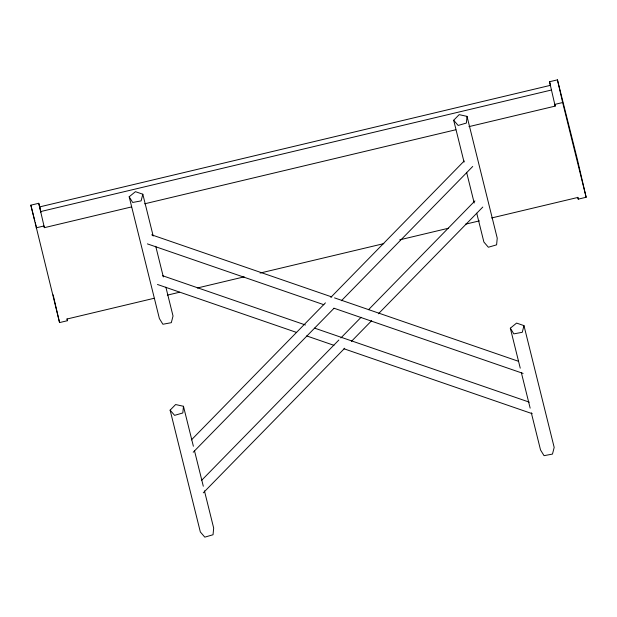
<?xml version="1.0" encoding="UTF-8"?>
<svg xmlns="http://www.w3.org/2000/svg" width="617" height="617" viewBox="0 0 617 617"><rect width="100%" height="100%" fill="white"/><g stroke="black" fill="none" stroke-linecap="round" stroke-linejoin="round"><path stroke-width="0.93" d="M183.465 406.279L182.833 412.958L174.588 415.357L170.122 410.158L175.614 404.544L183.465 406.279L193.383 446.253M467.023 116.374L466.39 123.053L458.146 125.452L453.68 120.253L459.171 114.639L467.023 116.374L497.233 238.162L496.6 244.841L488.356 247.24L483.89 242.034L476.74 213.22M142.82 194.216L141.108 200.887L132.678 202.469L129.177 196.769L135.447 191.671L142.82 194.216L153.201 236.049M523.972 325.629L522.267 332.301L513.83 333.882L510.328 328.19L516.599 323.084L523.972 325.629L554.182 447.418L552.477 454.089L544.04 455.67L540.538 449.97L531.314 412.788M191.401 439.898L325.429 302.862M330.82 297.355L464.177 161.006M193.206 452.238L333.974 308.315M341.386 300.741L472.722 166.459M201.466 480.489L338.872 340.013M340.892 337.946L361.092 317.292M368.503 309.719L474.92 200.911M203.278 492.829L344.718 348.219M351.451 341.34L371.658 320.678M378.398 313.791L482.795 207.057M67.029 318.858L67.454 320.701L59.556 322.583L30.85 205.176L38.748 203.294L39.897 207.867M468.951 126.632L555.177 106.109L549.546 81.737L557.444 79.855L577.419 159.556L586.15 197.263L578.252 199.144L577.828 197.448L491.602 217.971M550.433 85.339L39.642 206.903L40.876 212.271M40.66 211.569L551.459 90.013M36.056 227.858L43.954 225.984L44.378 227.673L131.537 206.926M586.15 197.263L562.65 102.538L554.752 104.42L555.177 106.109M144.663 203.803L455.824 129.755M154.196 298.266L67.037 319.012L67.454 320.701M167.323 295.15L179.501 292.25M197.309 288.008L244.17 276.856M260.104 273.061L383.82 243.622M399.754 239.828L448.49 228.228M465.365 224.218L479.424 220.871M151.689 234.838L331.807 296.939M334.53 297.88L518.288 361.238M147.401 243.885L323.879 304.729M333.882 308.176L523.093 373.416M162.672 275.745L305.484 324.989M314.585 328.128L529.27 402.145M157.466 284.476L296.654 332.463M306.657 335.918L333.944 345.327M343.954 348.775L532.255 413.698M549.546 81.737L550.464 85.393M30.85 205.176L34.799 220.932M35.262 222.783L36.195 226.493M510.328 328.19L520.247 368.164M521.396 372.815L530.157 408.138M453.68 120.253L464.061 162.086M466.599 172.313L474.203 202.993M155.739 246.276L163.343 276.956M165.88 287.183L173.03 316.004L171.318 322.676L162.888 324.257L159.387 318.557L129.177 196.769M194.532 450.904L203.302 486.235M204.451 490.877L213.675 528.067L213.042 534.746L204.798 537.145L200.332 531.947L170.122 410.158M562.65 102.538L557.444 79.855M577.821 197.293L578.252 199.144M44.378 227.673L38.748 203.294M53.147 294.841L59.556 322.583"/></g></svg>
